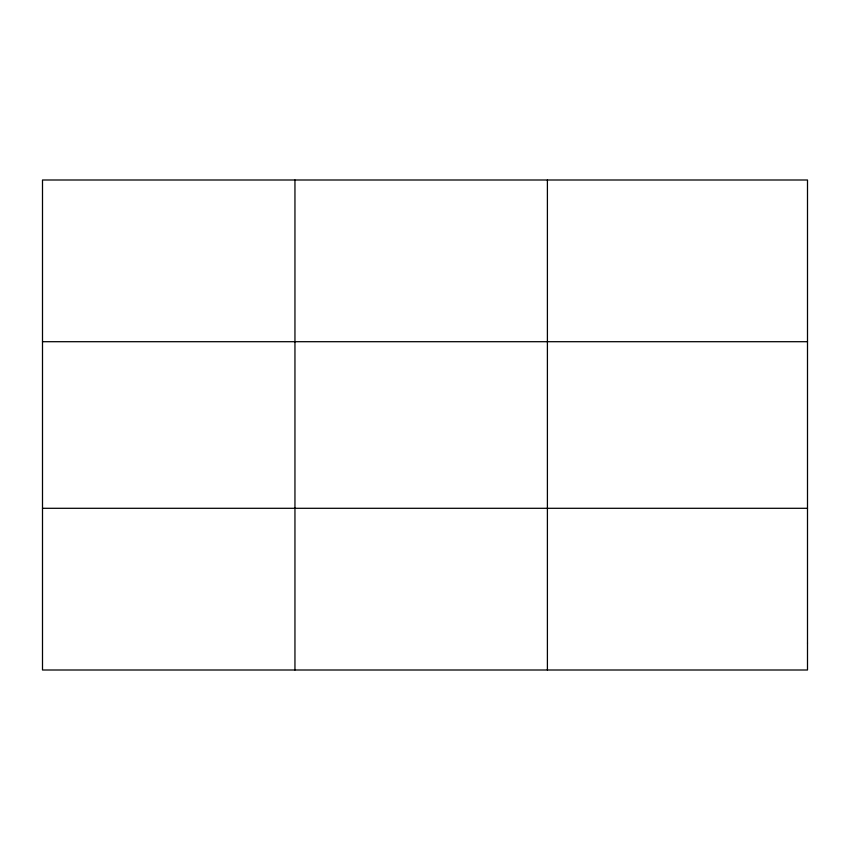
<?xml version="1.0" encoding="UTF-8"?>
<svg xmlns="http://www.w3.org/2000/svg" width="850" height="850" viewBox="0 0 850 850"><rect width="100%" height="100%" fill="white"/><g stroke="black" fill="none" stroke-linecap="round" stroke-linejoin="round"><path stroke-width="1.27" d="M294.95 179.998L294.95 670.002M547.4 179.998L547.4 670.002M42.5 341.7L807.5 341.7M42.5 508.3L807.5 508.3M807.5 643.057L807.5 670.002L42.5 670.002L42.5 179.998L807.5 179.998L807.5 643.057"/></g></svg>
